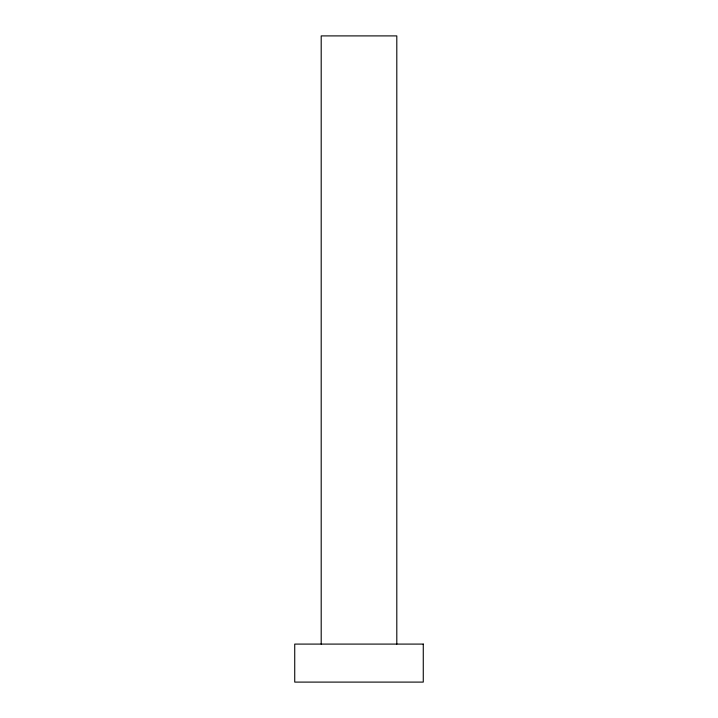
<?xml version="1.0" encoding="UTF-8"?>
<svg xmlns="http://www.w3.org/2000/svg" width="718" height="718" viewBox="0 0 718 718"><rect width="100%" height="100%" fill="white"/><g stroke="black" fill="none" stroke-linecap="round" stroke-linejoin="round"><path stroke-width="1.08" d="M396.803 644.091L396.803 35.9L321.197 35.9L321.197 644.091M423.27 644.091L294.73 644.091L294.73 682.1L423.27 682.1L423.27 644.091"/></g></svg>
